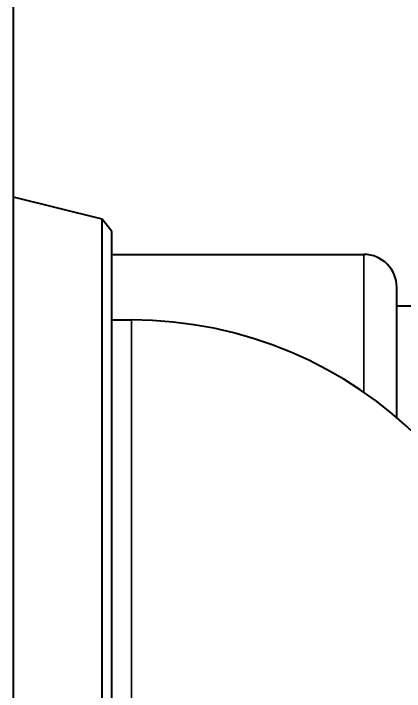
# Model space of a CAD drawing. Header units: millimetres. Extents: x 0 to 3364, y 0 to 2376.
# Drawn here: x 684.32 to 696.26, y 1287.85 to 1308.56 of the extents above; entities that cross this region are included whole.
import ezdxf

# ---------------------------------------------------------------- set-up
doc = ezdxf.new("R2010")
doc.units = ezdxf.units.MM
doc.header["$LTSCALE"] = 4
doc.layers.add('가시적인 것(ISO)', color=3, linetype='Continuous', lineweight=40, true_color=0x00ff00)
doc.layers.add('가시적인 좁은 것(ISO)', color=3, linetype='Continuous', lineweight=35, true_color=0x00ff00)

msp = doc.modelspace()

# ---------------------------------------------------------------- linework, layer by layer
at = {"layer": '가시적인 것(ISO)'}
for p, q in [((684.3246, 1061.6988), (684.3246, 1341.6988)), ((687.0356, 1302.2791), (684.3246, 1302.9522)), ((687.0356, 1271.1185), (687.0356, 1302.2791)), ((687.3246, 1301.8988), (687.0356, 1302.2791)), ((687.3246, 1271.4988), (687.3246, 1301.8988)), ((687.3246, 1301.1988), (695.0246, 1301.1988)), ((696.0246, 1296.2193), (696.0246, 1300.1988)), ((696.0246, 1299.6256), (699.9938, 1299.6622)), ((687.3246, 1299.1988), (687.9246, 1299.1988))]:
    msp.add_line(p, q, dxfattribs=at)
for centre, radius, start in [((695.0246, 1300.1988), 1, 0), ((687.9246, 1286.6988), 12.5, 270)]:
    msp.add_arc(centre, radius, start, 90, dxfattribs=at)
at = {"layer": '가시적인 좁은 것(ISO)'}
for p, q in [((695.0246, 1296.9866), (695.0246, 1301.1988)), ((687.9246, 1274.1988), (687.9246, 1299.1988))]:
    msp.add_line(p, q, dxfattribs=at)

doc.saveas('drawing.dxf')
